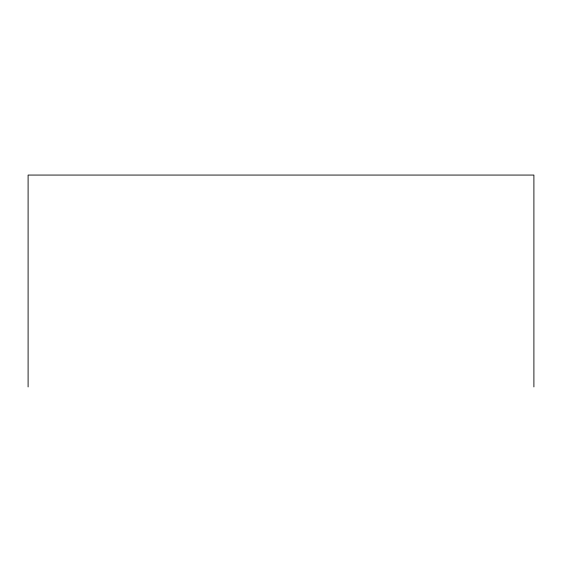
<?xml version="1.0" encoding="UTF-8"?>
<svg xmlns="http://www.w3.org/2000/svg" width="562" height="562" viewBox="0 0 562 562"><rect width="100%" height="100%" fill="white"/><g stroke="black" fill="none" stroke-linecap="round" stroke-linejoin="round"><path stroke-width="0.84" d="M533.9 386.937L533.9 175.063L28.1 175.063L28.1 386.937"/></g></svg>
